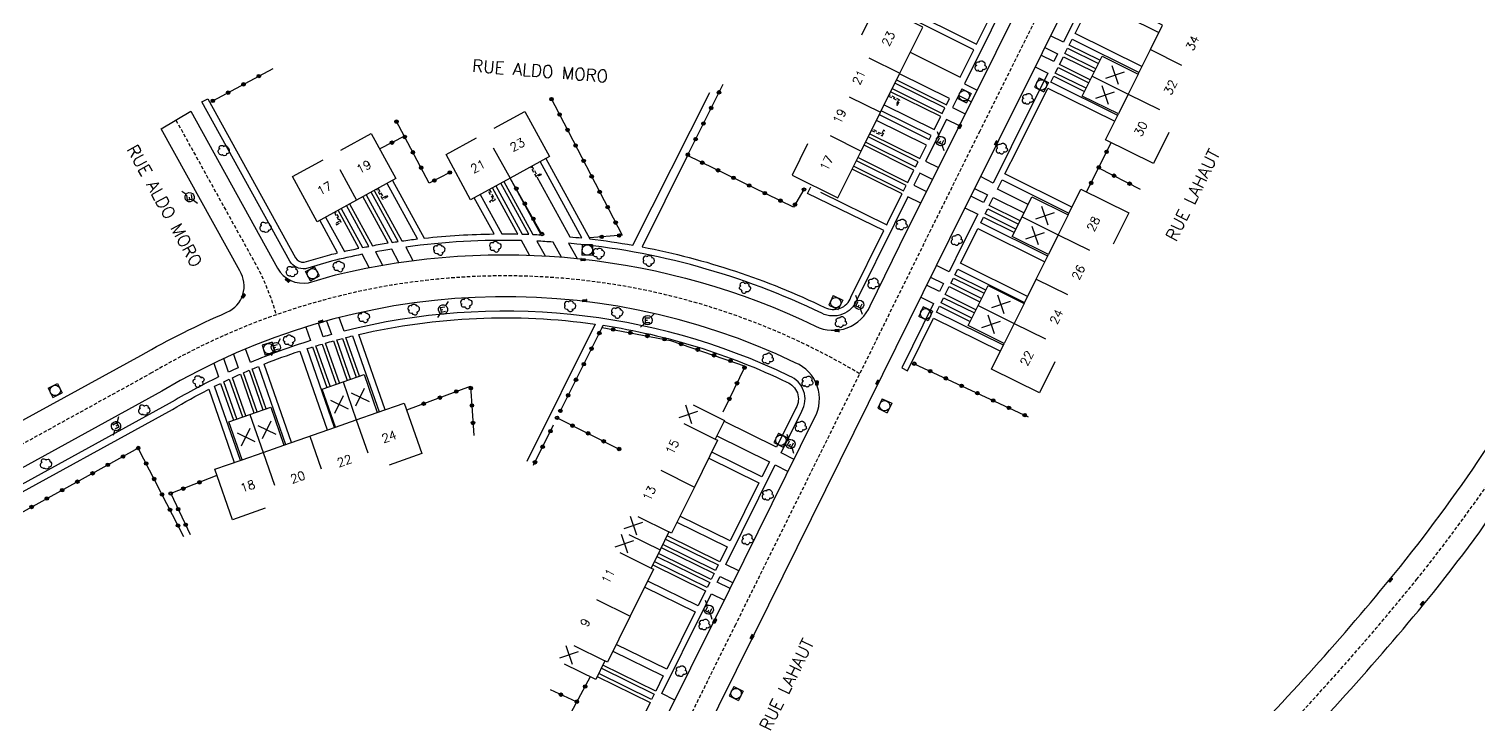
# Model space of a CAD drawing. Header units: millimetres. Extents: x 151000 to 152000, y 127000 to 128000.
# Drawn here: x 151630.2 to 151838.6, y 127299.3 to 127396.4 of the extents above; entities that cross this region are included whole.
import ezdxf
from ezdxf.enums import TextEntityAlignment as Align

# ---------------------------------------------------------------- set-up
doc = ezdxf.new("R2010")
doc.units = ezdxf.units.MM
doc.linetypes.add('DASHED', pattern=[0.75, 0.5, -0.25])
doc.layers.get('0').update_dxf_attribs({"linetype": 'CONTINUOUS'})
for name, color, linetype in [('W0001', 6, 'DASHED'), ('W0008', 7, 'CONTINUOUS'), ('W0100', 7, 'CONTINUOUS'), ('W0112', 1, 'DASHED'), ('W0300', 7, 'CONTINUOUS'), ('W0322', 7, 'CONTINUOUS'), ('W0334', 7, 'CONTINUOUS'), ('W0400', 7, 'CONTINUOUS'), ('W0420', 7, 'CONTINUOUS'), ('W0471', 7, 'CONTINUOUS'), ('W0989', 7, 'CONTINUOUS'), ('W0991', 7, 'CONTINUOUS'), ('W1102', 7, 'CONTINUOUS')]:
    doc.layers.add(name, color=color, linetype=linetype)
doc.styles.get("Standard").update_dxf_attribs({"font": 'romans.shx', "width": 0.85})

# ---------------------------------------------------------------- blocks, each defined once
blk = doc.blocks.new('t322o')
at = {"color": 0, "linetype": 'Continuous'}
for radius in [0.25, 0.15]:
    blk.add_circle((0, 0), radius, dxfattribs=at)
blk = doc.blocks.new('t991o')
at = {"color": 0, "linetype": 'Continuous'}
for p, q in [((-1, 1), (1, -1)), ((-1, -1), (1, 1))]:
    blk.add_line(p, q, dxfattribs=at)
blk = doc.blocks.new('T400')
for p, q in [((-0.15, 0.3), (0.15, 0.3)), ((-0.15, -0.25), (-0.15, 0.3)), ((-0.15, 0.15), (0.15, 0.15)), ((-0.15, 0), (0.15, 0)), ((0.15, 0.3), (0.15, -0.25)), ((-0.15, -0.15), (0.15, -0.15)), ((-0.15, -0.25), (-0.15, -0.3)), ((-0.15, -0.3), (0.15, -0.3)), ((0.15, -0.3), (0.15, -0.25))]:
    blk.add_line(p, q)
blk = doc.blocks.new('T420')
for p, q in [((0.75, 0.75), (-0.75, 0.75)), ((-0.75, 0.75), (-0.75, -0.75)), ((0.75, 0.75), (0.75, -0.75)), ((0.75, -0.75), (-0.75, -0.75))]:
    blk.add_line(p, q)
blk.add_ellipse((0, 0), major_axis=(-0.53, 0.53), ratio=1, start_param=3.926991, end_param=10.210176)
blk = doc.blocks.new('T471')
for p, q in [((-0.333334, 0.333334), (-0.333334, -0.333334)), ((-0.333334, 0.333334), (0.333334, 0.333334)), ((-0.333334, 0), (0, 0)), ((0.500001, 0.500001), (1.000002, 1.000002)), ((-0.500001, -0.500001), (-1.000002, -1.000002)), ((-0.333334, -0.333334), (0.333334, -0.333334))]:
    blk.add_line(p, q)
blk.add_ellipse((0, 0), major_axis=(0.471405, 0.471405), ratio=1, start_param=5.4977871438, end_param=11.780972451)
blk = doc.blocks.new('T300')
for p, q in [((-0.8, 0.51), (-0.86, 0.34)), ((-0.86, 0.34), (-0.86, 0.17)), ((-0.86, 0.17), (-0.74, 0.06)), ((-0.69, 0.63), (-0.8, 0.51)), ((-0.8, -0.06), (-0.74, 0.06)), ((-0.74, 0.06), (-0.69, 0.11)), ((-0.57, 0.69), (-0.69, 0.63)), ((-0.46, 0.69), (-0.57, 0.69)), ((-0.29, 0.63), (-0.46, 0.69)), ((-0.29, 0.63), (-0.17, 0.74)), ((-0.23, 0.57), (-0.29, 0.63)), ((-0.17, 0.74), (-0.06, 0.8)), ((-0.06, 0.8), (0.06, 0.8)), ((0.06, 0.8), (0.23, 0.74)), ((0.23, 0.74), (0.34, 0.63)), ((0.34, 0.63), (0.4, 0.51)), ((0.46, 0.46), (0.34, 0.46)), ((0.4, 0.51), (0.4, 0.46)), ((0.57, 0.4), (0.46, 0.46)), ((0.57, 0.4), (0.69, 0.29)), ((0.69, 0.29), (0.74, 0.17)), ((0.74, 0.06), (0.69, -0.17)), ((0.74, 0.17), (0.74, 0.06)), ((-0.8, -0.17), (-0.8, -0.06)), ((-0.8, -0.23), (-0.8, -0.17)), ((-0.74, -0.34), (-0.8, -0.23)), ((-0.69, -0.4), (-0.74, -0.34)), ((-0.51, -0.46), (-0.69, -0.4)), ((-0.4, -0.46), (-0.51, -0.46)), ((-0.4, -0.46), (-0.34, -0.46)), ((-0.34, -0.46), (-0.34, -0.4)), ((-0.34, -0.51), (-0.34, -0.46)), ((-0.29, -0.63), (-0.34, -0.51)), ((-0.17, -0.74), (-0.29, -0.63)), ((-0.06, -0.8), (-0.17, -0.74)), ((0.06, -0.8), (-0.06, -0.8)), ((0.17, -0.74), (0.06, -0.8)), ((0.23, -0.69), (0.17, -0.74)), ((0.29, -0.46), (0.23, -0.46)), ((0.29, -0.63), (0.23, -0.69)), ((0.46, -0.4), (0.29, -0.46)), ((0.34, -0.51), (0.29, -0.63)), ((0.34, -0.51), (0.34, -0.46)), ((0.57, -0.34), (0.46, -0.4)), ((0.63, -0.29), (0.57, -0.34)), ((0.69, -0.17), (0.63, -0.29))]:
    blk.add_line(p, q)

msp = doc.modelspace()

# ---------------------------------------------------------------- linework, layer by layer
at = {"layer": 'W0001'}
for points in [[(151785.77, 127419.64), (151766.89, 127381.75), (151759.85, 127367.61), (151750.22, 127348.11), (151731.76, 127310.85), (151713.75, 127274.5), (151707.21, 127261.26, 0.230988), (151706.88, 127246.45), (151714.07, 127232.04, 0.383471)], [(151876.66, 127401.62), (151865.24, 127377.64, -0.021462), (151853.62, 127353.54, -0.046092), (151829.67, 127317.34, -0.023549), (151805.48, 127290.26, -0.039028), (151778.64, 127267.98, -0.052202), (151747.55, 127248.73), (151735.76, 127242.86), (151722, 127235.99), (151692.68, 127221.38), (151678.93, 127214.52)], [(151749.62, 127346.91, 0.2752), (151647.87, 127347.02), (151623.68, 127333.71), (151595.96, 127318.51), (151561.07, 127299.39, -0.398322)]]:
    msp.add_lwpolyline(points, format="xyb", dxfattribs=at)
at = {"layer": 'W0001', "flags": 128}
msp.add_lwpolyline([(151651.37, 127383.33), (151662.69, 127362.88, -0.059246), (151665.75, 127355.37, 0.97253)], format="xyb", dxfattribs=at)
at = {"layer": 'W0008'}
for points in [[(151538.58, 127346.26), (151546.69, 127331.5), (151558.73, 127309.27, 0.395133), (151568.58, 127306.93), (151594.52, 127321.14), (151622.24, 127336.34), (151646.33, 127349.53, -0.027684), (151658.69, 127355.74, 0.461977), (151660.53, 127361.69), (151649.23, 127382.07), (151653.51, 127384.6), (151665.95, 127362.07, 0.315505), (151670.44, 127359.97), (151674.28, 127361.1, -0.173929), (151743.28, 127353.74, 0.434477), (151751.13, 127356.68), (151756.47, 127367.53), (151764.62, 127383.85), (151783.1, 127420.97)], [(151788.44, 127418.31), (151769.58, 127380.42), (151762.54, 127366.27), (151752.91, 127346.78), (151734.45, 127309.52), (151716.44, 127273.17), (151709.89, 127259.91, 0.230611), (151709.59, 127247.75), (151712.72, 127241.47, 0.377044), (151720.74, 127238.72), (151734.42, 127245.54), (151746.22, 127251.43, 0.052324), (151776.86, 127270.39, 0.039061), (151803.37, 127292.38, 0.02352), (151827.33, 127319.23, 0.046083), (151850.97, 127354.96, 0.021509), (151862.5, 127378.88), (151873.97, 127402.89)], [(151607.78, 127175.71), (151649.73, 127196.68), (151669.72, 127206.57), (151694.02, 127218.68), (151713.36, 127228.32), (151723.31, 127233.3), (151736.96, 127240.12), (151748.78, 127245.98, 0.051412), (151780.4, 127265.55, 0.04309), (151807.74, 127288.29, 0.022979), (151832.09, 127315.51, 0.04606), (151856.18, 127352.04, 0.020489), (151868.04, 127376.56), (151879.36, 127400.34)], [(151691.33, 127224.08), (151703.36, 127230.04, 0.458389), (151706.8, 127239.93), (151704.53, 127244.46, -0.221934), (151703.96, 127261.37), (151710.96, 127275.67), (151728.96, 127311.91), (151743.14, 127340.56, 0.446303), (151740.38, 127348.48, 0.251085), (151649.36, 127344.42), (151626.24, 127331.7), (151597.88, 127316.13), (151571.23, 127301.49, 0.27694), (151567.58, 127295.07), (151567.22, 127283.49), (151565.91, 127246.92, 0.130921), (151570.86, 127225.39), (151581.48, 127205.9), (151592.88, 127185.04, 0.40021), (151605.39, 127181.22), (151646.96, 127201.95), (151666.81, 127211.85), (151691.33, 127224.08)]]:
    msp.add_lwpolyline(points, format="xyb", dxfattribs=at)
at = {"layer": 'W0100'}
for points in [[(151794.06, 127381.58), (151791.84, 127377.1), (151784.96, 127380.5), (151786.81, 127384.22), (151781.61, 127386.79), (151783.04, 127389.66), (151784.46, 127392.53), (151789.65, 127389.95), (151791.4, 127393.46), (151793.14, 127396.97), (151787.95, 127399.54), (151789.37, 127402.41), (151790.79, 127405.28), (151795.98, 127402.7), (151797.8, 127406.35), (151804.68, 127402.95), (151802.46, 127398.47)], [(151742.15, 127379.92), (151739.91, 127375.45), (151746.5, 127372.16), (151749.85, 127378.88), (151752.61, 127384.46), (151755.4, 127390.08), (151758.69, 127396.7), (151752.1, 127399.99), (151749.87, 127395.52)], [(151697.1, 127382.2), (151701.49, 127384.59), (151705.03, 127378.11), (151699.38, 127375), (151693.72, 127371.91), (151690.19, 127378.38), (151694.58, 127380.78)], [(151675.05, 127379.01), (151679.44, 127381.41), (151682.97, 127374.93), (151677.31, 127371.84), (151671.65, 127368.75), (151668.11, 127375.23), (151672.5, 127377.62)], [(151777.67, 127348.63), (151775.45, 127344.15), (151768.57, 127347.55), (151770.41, 127351.27), (151765.22, 127353.85), (151766.64, 127356.71), (151768.07, 127359.58), (151773.26, 127357), (151775, 127360.51), (151776.74, 127364.02), (151771.56, 127366.6), (151772.98, 127369.46), (151774.39, 127372.33), (151779.59, 127369.75), (151781.4, 127373.4), (151788.29, 127370), (151786.07, 127365.52)], [(151664.19, 127327.58), (151659.47, 127325.93), (151656.94, 127333.18), (151660.87, 127334.55), (151658.96, 127340.02), (151664.98, 127342.12), (151666.89, 127336.66), (151674.28, 127339.24), (151672.37, 127344.7), (151678.4, 127346.8), (151680.3, 127341.34), (151684.18, 127342.7), (151686.71, 127335.45), (151681.99, 127333.8)], [(151725.7, 127342.43), (151730.18, 127340.21), (151728.86, 127337.53), (151729.21, 127337.35), (151725.88, 127330.64), (151722.57, 127324.02), (151722.22, 127324.19), (151720.94, 127321.6), (151719.65, 127318.99), (151720, 127318.82), (151716.65, 127312.07), (151713.37, 127305.47), (151713.02, 127305.65), (151711.69, 127302.97), (151707.21, 127305.21)]]:
    msp.add_lwpolyline(points, dxfattribs=at)
at = {"layer": 'W0112'}
for points in [[(151753.77, 127386.8), (151755.15, 127386.12), (151754.9, 127385.58), (151755.08, 127385.5), (151755.42, 127386.21), (151753.86, 127386.98)], [(151751.33, 127381.87), (151752.86, 127381.09), (151753.23, 127381.79), (151753.05, 127381.88), (151752.78, 127381.35), (151751.42, 127382.05)], [(151702.53, 127376.74), (151703.25, 127375.4), (151703.77, 127375.68), (151703.86, 127375.5), (151703.17, 127375.13), (151702.36, 127376.64)], [(151680.41, 127373.53), (151681.17, 127372.22), (151681.7, 127372.5), (151681.79, 127372.32), (151681.1, 127371.95), (151680.23, 127373.44)], [(151696.4, 127373.37), (151697.23, 127371.9), (151696.55, 127371.49), (151696.45, 127371.66), (151696.96, 127371.97), (151696.22, 127373.27)], [(151674.13, 127370.1), (151674.84, 127368.76), (151674.33, 127368.48), (151674.42, 127368.31), (151675.11, 127368.68), (151674.3, 127370.2)]]:
    msp.add_lwpolyline(points, dxfattribs=at)
at = {"layer": 'W0322'}
for points in [[(151656.67, 127386.1), (151665.33, 127390.76)], [(151741.62, 127373.36), (151740.12, 127370.85), (151724.88, 127378.26), (151730.01, 127388.52)], [(151705.2, 127386.62), (151715.51, 127366.81), (151710.86, 127366.45)], [(151687.78, 127374.3), (151682.96, 127383.33)], [(151684.19, 127381.01), (151680.65, 127379.19)], [(151690.72, 127375.81), (151687.78, 127374.3)], [(151703.97, 127366.97), (151699.42, 127375.02)], [(151783.97, 127376.49), (151789.96, 127373.4)], [(151706.61, 127341.58), (151712.62, 127353.55), (151722.46, 127351.7), (151733.19, 127348.02), (151729.98, 127341.41)], [(151757.48, 127348.35), (151773.82, 127340.73)], [(151684.53, 127341.71), (151693.72, 127345.12), (151694.18, 127338.06)], [(151702.77, 127333.79), (151705.63, 127339.55)], [(151706.13, 127340.58), (151715.06, 127336.09)], [(151652.49, 127323.49), (151645.95, 127336.24), (151607.91, 127315.21), (151615.62, 127301.33)], [(151657.25, 127332.29), (151650.61, 127329.71), (151653.43, 127323.82)], [(151708.95, 127299.76), (151705.21, 127301.52)]]:
    msp.add_lwpolyline(points, dxfattribs=at)
at = {"layer": 'W0322', "flags": 128}
for points in [[(151782.24, 127372.99), (151785.76, 127380.1)], [(151710.91, 127303.36), (151707.04, 127296.23)]]:
    msp.add_lwpolyline(points, dxfattribs=at)
at = {"layer": 'W0334'}
for points in [[(151754.98, 127398.56), (151755.53, 127399.67), (151766.43, 127394.23), (151768.87, 127399.14), (151757.64, 127404.62), (151758.23, 127405.87)], [(151774.21, 127403.11), (151772.35, 127404.02), (151764.67, 127388.57), (151766.51, 127387.65)], [(151781.16, 127403.68), (151783.01, 127402.76), (151778.91, 127394.53), (151777.06, 127395.45)], [(151790.19, 127391.03), (151780.58, 127395.8), (151783.02, 127400.69), (151792.62, 127395.93)], [(151756.89, 127393.08), (151764.08, 127389.51), (151766.04, 127393.44), (151756.57, 127398.17), (151756.41, 127397.84)], [(151776.22, 127393.76), (151778.07, 127392.85), (151777.51, 127391.74), (151775.67, 127392.66)], [(151783.55, 127390.7), (151779.13, 127392.89), (151779.51, 127393.66), (151783.93, 127391.46)], [(151784.16, 127391.93), (151779.75, 127394.12), (151780.17, 127394.97), (151789.77, 127390.2)], [(151782.77, 127389.12), (151778.34, 127391.32), (151778.91, 127392.44), (151783.33, 127390.25)], [(151754.91, 127389.1), (151762.11, 127385.53), (151762.55, 127386.42), (151755.35, 127389.99)], [(151774.84, 127390.98), (151776.68, 127390.06), (151771.41, 127379.5), (151768.83, 127374.3), (151766.99, 127375.22)], [(151786.71, 127384.02), (151777.09, 127388.79), (151777.52, 127389.66), (151781.95, 127387.46)], [(151782.17, 127387.91), (151777.74, 127390.1), (151778.13, 127390.89), (151782.55, 127388.69)], [(151753.15, 127385.55), (151760.34, 127381.99), (151761.27, 127383.85), (151754.08, 127387.42)], [(151754.31, 127387.88), (151761.49, 127384.31), (151761.88, 127385.09), (151754.69, 127388.66)], [(151780.12, 127370.82), (151770.51, 127375.6), (151772.25, 127379.09), (151776.66, 127387.94), (151786.29, 127383.17)], [(151765.67, 127385.96), (151763.83, 127386.88), (151762.96, 127385.14), (151764.81, 127384.23)], [(151751.08, 127381.37), (151758.25, 127377.81), (151759.21, 127379.73), (151752.03, 127383.29)], [(151752.45, 127384.14), (151759.63, 127380.57), (151759.91, 127381.13), (151752.72, 127384.69)], [(151763.96, 127382.52), (151762.11, 127383.43), (151759.11, 127377.43), (151760.96, 127376.52)], [(151750.5, 127380.19), (151757.66, 127376.63), (151758.03, 127377.36), (151750.86, 127380.92)], [(151749.39, 127377.96), (151756.55, 127374.4), (151757.43, 127376.17), (151750.27, 127379.73)], [(151748.78, 127376.73), (151755.94, 127373.18), (151756.32, 127373.95), (151749.16, 127377.5)], [(151743.98, 127372.99), (151753.51, 127368.31), (151753.78, 127368.86), (151755.72, 127372.73), (151748.56, 127376.29)], [(151760.11, 127374.8), (151758.26, 127375.72), (151757.4, 127373.99), (151759.24, 127373.07)], [(151773.85, 127371.22), (151769.42, 127373.42), (151770.09, 127374.76), (151779.7, 127369.98)], [(151766.15, 127373.53), (151767.99, 127372.62), (151767.43, 127371.49), (151765.59, 127372.41)], [(151764.75, 127370.72), (151766.59, 127369.81), (151764.38, 127365.36), (151762.5, 127361.56), (151760.66, 127362.47)], [(151772.09, 127367.66), (151767.65, 127369.86), (151768.03, 127370.61), (151772.46, 127368.41)], [(151772.68, 127368.87), (151768.25, 127371.07), (151768.82, 127372.21), (151773.25, 127370.01)], [(151776.65, 127363.82), (151767.02, 127368.6), (151767.42, 127369.4), (151771.86, 127367.2)], [(151773.75, 127358), (151764.13, 127362.78), (151765.21, 127364.95), (151766.61, 127367.76), (151776.23, 127362.99)], [(151759.81, 127360.76), (151761.65, 127359.85), (151761.09, 127358.71), (151759.25, 127359.62)], [(151767.14, 127357.7), (151762.71, 127359.9), (151763.09, 127360.65), (151767.51, 127358.46)], [(151767.74, 127358.93), (151763.32, 127361.13), (151763.71, 127361.91), (151773.33, 127357.14)], [(151758.41, 127357.93), (151760.25, 127357.02), (151755.67, 127347.74), (151756.5, 127347.33), (151760.24, 127354.9), (151769.85, 127350.13)], [(151765.74, 127354.89), (151761.32, 127357.08), (151761.69, 127357.83), (151766.11, 127355.64)], [(151766.34, 127356.09), (151761.92, 127358.29), (151762.48, 127359.44), (151766.91, 127357.24)], [(151770.28, 127351), (151760.67, 127355.77), (151761.09, 127356.61), (151765.5, 127354.41)], [(151729.08, 127337.98), (151736.65, 127334.26), (151735.57, 127332.09), (151728.36, 127335.64)], [(151727.93, 127334.78), (151735.15, 127331.23), (151731.03, 127322.91), (151723.8, 127326.46)], [(151732.26, 127318.58), (151730.41, 127319.49), (151737.49, 127333.81), (151739.35, 127332.89)], [(151723.37, 127325.61), (151730.6, 127322.05), (151729.54, 127319.9), (151721.94, 127323.63)], [(151721.72, 127323.17), (151729.31, 127319.44), (151728.93, 127318.66), (151721.33, 127322.4)], [(151720.48, 127320.67), (151728.07, 127316.94), (151727.7, 127316.19), (151720.11, 127319.93)], [(151721.11, 127321.95), (151728.71, 127318.22), (151728.29, 127317.37), (151720.7, 127321.11)], [(151719.88, 127319.46), (151727.47, 127315.73), (151726.41, 127313.57), (151719.16, 127317.13)], [(151718.73, 127316.27), (151725.98, 127312.71), (151721.89, 127304.48), (151714.65, 127308.04)], [(151731.02, 127316.08), (151729.17, 127316.99), (151729.57, 127317.8), (151731.43, 127316.89)], [(151723.07, 127300.04), (151721.21, 127300.96), (151727.11, 127312.83), (151728.32, 127315.29), (151730.18, 127314.37)], [(151714.17, 127307.07), (151721.41, 127303.51), (151720.32, 127301.32), (151712.73, 127305.06)], [(151712.51, 127304.62), (151720.11, 127300.88), (151719.73, 127300.13), (151712.13, 127303.87)], [(151711.91, 127303.43), (151719.51, 127299.69), (151715.5, 127291.61), (151707.97, 127295.31)]]:
    msp.add_lwpolyline(points, dxfattribs=at)
for points in [[(151704.53, 127377.84), (151710.86, 127366.28, -0.014749), (151717.03, 127365.37), (151728.08, 127387.3)], [(151679.12, 127362.16), (151678.13, 127364.06, 0.01072), (151673.74, 127363.09), (151669.99, 127361.99, -0.301868), (151667.74, 127363.09), (151655.11, 127385.98), (151655.94, 127386.4), (151668.56, 127363.55, 0.286743), (151669.8, 127362.92), (151673.5, 127364, -0.002669), (151674.6, 127364.26), (151672.03, 127368.96)], [(151703.25, 127375.18), (151707.96, 127366.58, -0.004135), (151709.7, 127366.41), (151703.7, 127377.38)], [(151724.88, 127378.26), (151718.38, 127365.12, -0.065589), (151744.6, 127356.43, 0.444625), (151748.38, 127357.9), (151753.09, 127367.46), (151742.15, 127372.79), (151742.61, 127373.76)], [(151682.51, 127374.68), (151687.04, 127366.38, -0.023792), (151697.08, 127366.99), (151694.24, 127372.19)], [(151698.51, 127374.52), (151702.67, 127366.92, -0.002748), (151703.83, 127366.87), (151699.38, 127375)], [(151678.7, 127372.6), (151682.43, 127365.77, -0.002113), (151683.31, 127365.9), (151679.44, 127373)], [(151679.87, 127373.24), (151683.84, 127365.98, -0.005357), (151686.08, 127366.27), (151681.72, 127374.25)], [(151695.11, 127372.66), (151698.21, 127367, -0.005461), (151700.52, 127366.98), (151696.88, 127373.63)], [(151697.34, 127373.88), (151701.12, 127366.97, -0.00229), (151702.09, 127366.94), (151698.07, 127374.29)], [(151672.87, 127369.42), (151675.57, 127364.48, -0.005063), (151677.66, 127364.93), (151674.67, 127370.4)], [(151675.13, 127370.65), (151678.2, 127365.03, -0.002094), (151679.07, 127365.2), (151675.87, 127371.05)], [(151676.31, 127371.3), (151679.59, 127365.3, -0.005472), (151681.87, 127365.69), (151678.24, 127372.35)], [(151758.4, 127371.39), (151756.56, 127372.31), (151754.63, 127368.44), (151749.24, 127357.52, -0.440111), (151744.19, 127355.59, 0.090823), (151707.78, 127365.65), (151709.02, 127363.46)], [(151683.41, 127362.89), (151682.41, 127364.82, 0.005686), (151680.05, 127364.42), (151681.05, 127362.51)], [(151702.2, 127363.93), (151701.02, 127366.03, 0.039774), (151684.4, 127365.11), (151685.41, 127363.16)], [(151706.77, 127363.67), (151705.56, 127365.82, 0.005611), (151703.21, 127365.96), (151704.41, 127363.83)], [(151740.2, 127334.61), (151738.35, 127335.53), (151741.31, 127341.52, 0.453754), (151739.54, 127346.58, 0.175705), (151675.52, 127353.02), (151674.84, 127354.98)], [(151670.02, 127353.62), (151670.71, 127351.67, 0.024384), (151662.06, 127348.52), (151661.38, 127350.48)], [(151673.02, 127354.5), (151673.7, 127352.54, 0.00325), (151672.52, 127352.21), (151671.84, 127354.17)], [(151681.42, 127341.73), (151677.64, 127352.55, -0.091771), (151711.62, 127354.04), (151701.78, 127334.28)], [(151712.62, 127353.55), (151712.76, 127353.87, -0.074362), (151739.15, 127345.71, -0.459975), (151740.47, 127341.97), (151737.69, 127336.35), (151730.11, 127340.08)], [(151674.88, 127345.58), (151672.88, 127351.32, -0.003074), (151673.99, 127351.63), (151675.96, 127345.96)], [(151676.47, 127346.13), (151674.51, 127351.77, -0.002234), (151675.31, 127351.98), (151677.26, 127346.41)], [(151677.73, 127346.57), (151675.8, 127352.11, -0.002619), (151676.75, 127352.34), (151680.56, 127341.43)], [(151659.63, 127349.72), (151660.32, 127347.76, 0.004054), (151658.93, 127347.13), (151658.24, 127349.09)], [(151667.97, 127337.03), (151664.05, 127348.3, -0.014567), (151669.16, 127350.16), (151673.11, 127338.83)], [(151674.17, 127339.2), (151670.23, 127350.51, -0.002157), (151671, 127350.76), (151673.03, 127344.93)], [(151673.51, 127345.1), (151671.49, 127350.91, -0.002504), (151672.38, 127351.17), (151674.39, 127345.41)], [(151656.8, 127348.42), (151657.49, 127346.45, 0.021389), (151650.38, 127342.62), (151596.66, 127313.16), (151595.69, 127314.93)], [(151663.05, 127341.45), (151661.09, 127347.06, -0.002324), (151661.89, 127347.4), (151663.87, 127341.73)], [(151664.32, 127341.89), (151662.33, 127347.59, -0.002534), (151663.21, 127347.96), (151667.12, 127336.73)], [(151660.64, 127334.47), (151656.93, 127345.11, -0.002542), (151657.78, 127345.53), (151659.62, 127340.25)], [(151660.11, 127340.42), (151658.25, 127345.75, -0.002282), (151659.02, 127346.12), (151660.91, 127340.7)], [(151661.4, 127340.87), (151659.5, 127346.34, -0.003342), (151660.64, 127346.86), (151662.58, 127341.28)], [(151603.98, 127303.72), (151598.79, 127313.23), (151650.86, 127341.79, -0.015942), (151656.07, 127344.67), (151659.74, 127334.16)]]:
    msp.add_lwpolyline(points, format="xyb", dxfattribs=at)
at = {"layer": 'W1102'}
for p, q in [((151750.92, 127392.3), (151755.4, 127390.08)), ((151748.13, 127386.67), (151752.61, 127384.46)), ((151745.38, 127381.12), (151749.85, 127378.88)), ((151696.96, 127379.38), (151699.38, 127375)), ((151674.91, 127376.23), (151677.31, 127371.84)), ((151724.37, 127339.75), (151728.86, 127337.53)), ((151721.04, 127333.04), (151725.88, 127330.64)), ((151717.74, 127326.41), (151722.22, 127324.19)), ((151716.46, 127323.82), (151720.94, 127321.6)), ((151715.16, 127321.21), (151719.65, 127318.99)), ((151711.82, 127314.47), (151716.65, 127312.07)), ((151708.54, 127307.87), (151713.02, 127305.65))]:
    msp.add_line(p, q, dxfattribs=at)
at = {"layer": 'W1102', "flags": 128}
for points in [[(151791.4, 127393.46), (151795.87, 127391.24)], [(151783.04, 127389.66), (151788.23, 127387.08), (151792.71, 127384.86)], [(151789.65, 127389.95), (151788.23, 127387.08), (151786.81, 127384.22)], [(151772.98, 127369.46), (151778.17, 127366.88), (151782.64, 127364.66)], [(151779.59, 127369.75), (151778.17, 127366.88), (151776.74, 127364.02)], [(151775, 127360.51), (151779.48, 127358.29)], [(151766.64, 127356.71), (151771.84, 127354.14), (151776.32, 127351.91)], [(151773.26, 127357), (151771.84, 127354.14), (151770.41, 127351.27)], [(151675.38, 127345.75), (151677.29, 127340.29), (151678.94, 127335.57)], [(151674.28, 127339.24), (151677.29, 127340.29), (151680.3, 127341.34)], [(151661.97, 127341.07), (151663.88, 127335.6), (151665.53, 127330.88)], [(151670.59, 127337.95), (151672.23, 127333.23)], [(151660.87, 127334.55), (151663.88, 127335.6), (151666.89, 127336.66)]]:
    msp.add_lwpolyline(points, dxfattribs=at)

# ---------------------------------------------------------------- block references
at = {"layer": 'W0300'}
for p, rotation in [((151767.07, 127391.12), 63.5351757088434), ((151773.83, 127386.43), 63.5351757088434), ((151658.14, 127378.98), 208.29416794866), ((151770.11, 127379.28), 63.5351757088434), ((151664.14, 127367.96), 208.29416794866), ((151755.7, 127368.38), 63.762109978387), ((151763.64, 127366.15), 63.60950344964471), ((151689.27, 127364.68), 10.4642157377917), ((151697.34, 127365.14), 10.4642157377917), ((151712.19, 127364.16), 359.1635492599889), ((151667.92, 127361.6), 208.29416794866), ((151674.85, 127362.3), 16.388155835277), ((151719.36, 127363.1), 359.1635492599889), ((151733.17, 127359.2), 340.42885887763), ((151751.66, 127359.92), 63.762109978387), ((151693.18, 127357), 10.4642157377917), ((151678.45, 127355), 16.388155835277), ((151685.62, 127356.11), 10.4642157377917), ((151708.05, 127356.59), 359.1635492599889), ((151714.83, 127355.64), 359.1635492599889), ((151746.98, 127354.37), 63.762109978387), ((151667.72, 127351.7), 16.388155835277), ((151736.48, 127349.15), 63.59006884947011), ((151654.63, 127345.92), 109.278243147849), ((151742.17, 127345.82), 63.59006884947011), ((151646.72, 127341.7), 208.818099628493), ((151741.22, 127339.36), 63.59006884947011), ((151632.59, 127333.96), 208.818099628493), ((151736.47, 127329.55), 63.59006884947011), ((151733.57, 127323.17), 63.59006884947011), ((151727.37, 127310.92), 63.59006884947011), ((151724.02, 127304.23), 63.59006884947011)]:
    msp.add_blockref('T300', p, dxfattribs=dict(at, rotation=rotation))
at = {"layer": 'W0322'}
for p, rotation in [((151663.28, 127389.66), 28.29416794873821), ((151658.87, 127387.29), 28.29416794873821), ((151661.08, 127388.47), 28.29416794873821), ((151729.41, 127387.32), 63.4365120604269), ((151656.67, 127386.1), 28.29416794873821), ((151705.34, 127386.35), 297.4815556736949), ((151728.29, 127385.08), 63.4365120604269), ((151683.07, 127383.12), 118.110961920553), ((151706.5, 127384.14), 297.4815556736949), ((151727.17, 127382.84), 63.4365120604269), ((151684.25, 127380.92), 118.110961920553), ((151707.65, 127381.92), 297.4815556736949), ((151726.05, 127380.61), 63.4365120604269), ((151682.42, 127380.1), 207.223807880082), ((151685.42, 127378.71), 118.110961920553), ((151708.8, 127379.7), 297.4815556736949), ((151724.93, 127378.37), 63.4365120604269), ((151785.11, 127378.79), 63.70263929498578), ((151686.6, 127376.5), 118.110961920553), ((151709.96, 127377.48), 297.4815556736949), ((151727.01, 127377.22), 154.103220884632), ((151784, 127376.55), 63.70263929498578), ((151688.5, 127374.67), 207.223807880082), ((151690.72, 127375.81), 207.223807880082), ((151711.11, 127375.26), 297.4815556736949), ((151729.26, 127376.13), 154.103220884632), ((151731.5, 127375.04), 154.103220884632), ((151782.89, 127374.31), 63.70263929498578), ((151786.19, 127375.35), 332.669360714244), ((151788.42, 127374.2), 332.669360714244), ((151700.28, 127373.5), 119.48232306197), ((151712.26, 127373.05), 297.4815556736949), ((151733.75, 127373.95), 154.103220884632), ((151736, 127372.85), 154.103220884632), ((151741.62, 127373.36), 239.278061745443), ((151701.51, 127371.33), 119.48232306197), ((151713.42, 127370.83), 297.4815556736949), ((151738.25, 127371.76), 154.103220884632), ((151740.34, 127371.21), 239.278061745443), ((151702.74, 127369.15), 119.48232306197), ((151714.57, 127368.61), 297.4815556736949), ((151703.97, 127366.97), 119.48232306197), ((151712.55, 127366.58), 184.331682634803), ((151715.05, 127366.77), 184.331682634803), ((151712.22, 127352.75), 63.34520058763749), ((151714.2, 127353.25), 349.378129067617), ((151716.66, 127352.79), 349.378129067617), ((151719.12, 127352.33), 349.378129067617), ((151721.58, 127351.87), 349.378129067617), ((151711.1, 127350.52), 63.34520058763749), ((151723.97, 127351.18), 341.058050377564), ((151726.34, 127350.37), 341.058050377564), ((151728.7, 127349.56), 341.058050377564), ((151709.98, 127348.28), 63.34520058763749), ((151731.07, 127348.75), 341.058050377564), ((151733.08, 127347.79), 244.093211348818), ((151757.48, 127348.35), 335.002828331456), ((151759.75, 127347.29), 335.002828331456), ((151708.86, 127346.05), 63.34520058763749), ((151731.99, 127345.54), 244.093211348818), ((151762.01, 127346.24), 335.002828331456), ((151764.28, 127345.18), 335.002828331456), ((151689.3, 127343.48), 20.3455491623923), ((151691.65, 127344.35), 20.3455491623923), ((151693.74, 127344.83), 273.677037127102), ((151707.74, 127343.81), 63.34520058763749), ((151730.89, 127343.29), 244.093211348818), ((151766.54, 127344.12), 335.002828331456), ((151768.81, 127343.07), 335.002828331456), ((151686.96, 127342.61), 20.3455491623923), ((151693.9, 127342.34), 273.677037127102), ((151706.61, 127341.58), 63.34520058763749), ((151771.08, 127342.01), 335.002828331456), ((151773.34, 127340.95), 335.002828331456), ((151694.06, 127339.84), 273.677037127102), ((151706.13, 127340.58), 333.264859420514), ((151708.36, 127339.46), 333.264859420514), ((151705.19, 127338.66), 63.588880217361), ((151710.6, 127338.34), 333.264859420514), ((151712.83, 127337.21), 333.264859420514), ((151643.76, 127335.03), 208.939179476765), ((151645.95, 127336.24), 208.939179476765), ((151704.07, 127336.43), 63.588880217361), ((151715.06, 127336.09), 333.264859420514), ((151639.39, 127332.61), 208.939179476765), ((151641.57, 127333.82), 208.939179476765), ((151647.09, 127334.02), 297.175197722648), ((151702.96, 127334.19), 63.588880217361), ((151637.2, 127331.4), 208.939179476765), ((151648.23, 127331.79), 297.175197722648), ((151652.42, 127330.41), 201.201411370437), ((151654.75, 127331.32), 201.201411370437), ((151632.82, 127328.98), 208.939179476765), ((151635.01, 127330.19), 208.939179476765), ((151649.37, 127329.57), 297.175197722648), ((151650.61, 127329.71), 295.558806542273), ((151630.63, 127327.77), 208.939179476765), ((151650.52, 127327.35), 297.175197722648), ((151651.69, 127327.46), 295.558806542273), ((151651.66, 127325.12), 297.175197722648), ((151652.77, 127325.2), 295.558806542273), ((151710.17, 127301.99), 241.5286202951442), ((151706.69, 127300.82), 154.822998265301), ((151708.97, 127299.8), 241.5286202951442)]:
    msp.add_blockref('t322o', p, dxfattribs=dict(at, rotation=rotation))
at = {"layer": 'W0400'}
for p, rotation in [((151764.01, 127382.41), 153.4702028329669), ((151769.25, 127380.04), 153.4702028329669), ((151709.85, 127363.28), 265.2025751641781), ((151667.41, 127360.35), 50.57575236125097), ((151661.06, 127358.09), 138.6504573299572), ((151710.13, 127357.41), 93.48587370635627), ((151672.21, 127354.4), 105.4949024636895), ((151746.4, 127353.1), 89.460678009507), ((151743.48, 127345.56), 177.7605240619901), ((151752.2, 127345.67), 153.6518145495015), ((151825.91, 127317.31), 139.796501959287), ((151830.5, 127313.89), 139.796501959287), ((151728.81, 127311.39), 153.646959367159), ((151734.15, 127309.11), 153.646959367159)]:
    msp.add_blockref('T400', p, dxfattribs=dict(at, rotation=rotation))
at = {"layer": 'W0420'}
for p, rotation in [((151775.76, 127388.39), 63.5351757088434), ((151764.65, 127386.84), 63.5949605578578), ((151710.48, 127364.67), 359.1635492599889), ((151670.99, 127361.27), 208.29416794866), ((151746.18, 127357.12), 63.762109978387), ((151759.11, 127355.51), 335.002828331456), ((151664.71, 127350.52), 16.388155835277), ((151634.02, 127344.51), 117.175197722615), ((151753.22, 127342.32), 63.59006884947011), ((151738.31, 127337.36), 63.59006884947011), ((151731.87, 127300.97), 63.89682368618641)]:
    msp.add_blockref('T420', p, dxfattribs=dict(at, rotation=rotation))
at = {"layer": 'W0471'}
for p, rotation in [((151761.27, 127380.33), 63.5351757088434), ((151653.33, 127372.26), 98.24219575466174), ((151749.54, 127356.82), 63.762109978387), ((151689.74, 127356.14), 10.4642157377917), ((151719.14, 127354.59), 359.1635492599889), ((151665.72, 127350.71), 16.388155835277), ((151642.75, 127339.39), 208.818099628493), ((151739.68, 127336.82), 63.59006884947011), ((151727.94, 127313.02), 63.59006884947011)]:
    msp.add_blockref('T471', p, dxfattribs=dict(at, rotation=rotation))
at = {"layer": 'W0991'}
for p, rotation in [((151786.35, 127389.81), 63.62343689869647), ((151784.92, 127386.94), 63.62343689846315), ((151776.28, 127369.6), 63.66538105048532), ((151774.86, 127366.74), 63.66538105023001), ((151769.95, 127356.86), 63.62343689869647), ((151768.53, 127353.99), 63.62343689846315), ((151674.83, 127342.5), 19.20953729742833), ((151677.84, 127343.55), 19.20953729736884), ((151725.03, 127341.09), 333.589301339992), ((151661.42, 127337.81), 19.19943790348156), ((151664.43, 127338.86), 19.19943790293277), ((151717.1, 127325.12), 333.5893013404004), ((151715.81, 127322.52), 333.5893013396432), ((151707.87, 127306.54), 333.5893013408814)]:
    msp.add_blockref('t991o', p, dxfattribs=dict(at, rotation=rotation))

# ---------------------------------------------------------------- texts
at = {"layer": 'W0989'}
for s, rotation, p in [('RUE ALDO MORO', 355.3749, (151703.71, 127390.4)), ('RUE ALDO MORO', 298.9539, (151649.73, 127371.02)), ('RUE LAHAUT', 63.5154, (151797.5, 127372.6)), ('RUE LAHAUT', 63.5154, (151739.14, 127302.28))]:
    msp.add_text(s, height=1.75, rotation=rotation, dxfattribs=at).set_placement(p, align=Align.MIDDLE)
at = {"layer": 'W0991'}
for s, rotation, p in [('23', 63.5935, (151753.75, 127395.03)), ('34', 63.5991, (151797.46, 127394.42)), ('21', 63.5936, (151749.52, 127389.49)), ('32', 63.5991, (151794.29, 127388.05)), ('19', 63.7085, (151746.75, 127383.9)), ('30', 63.5991, (151790.03, 127382.09)), ('23', 28.6216, (151700.43, 127379.8)), ('19', 28.6216, (151678.37, 127376.63)), ('21', 28.8528, (151694.77, 127376.7)), ('17', 63.4602, (151744.88, 127377.17)), ('17', 28.6348, (151672.71, 127373.53)), ('28', 63.5991, (151783.22, 127368.44)), ('26', 63.5991, (151781.06, 127361.47)), ('24', 63.5991, (151777.9, 127355.1)), ('22', 63.5991, (151773.64, 127349.14)), ('24', 19.256, (151682, 127337.87)), ('15', 63.5893, (151722.7, 127336.4)), ('22', 19.256, (151675.59, 127334.4)), ('20', 19.256, (151668.88, 127332.05)), ('18', 19.256, (151661.68, 127330.77)), ('13', 63.5893, (151719.39, 127329.73)), ('11', 63.5893, (151713.49, 127317.84)), ('9', 63.5893, (151710.18, 127311.17))]:
    msp.add_text(s, height=1.25, rotation=rotation, dxfattribs=at).set_placement(p, align=Align.MIDDLE)

doc.saveas('drawing.dxf')
